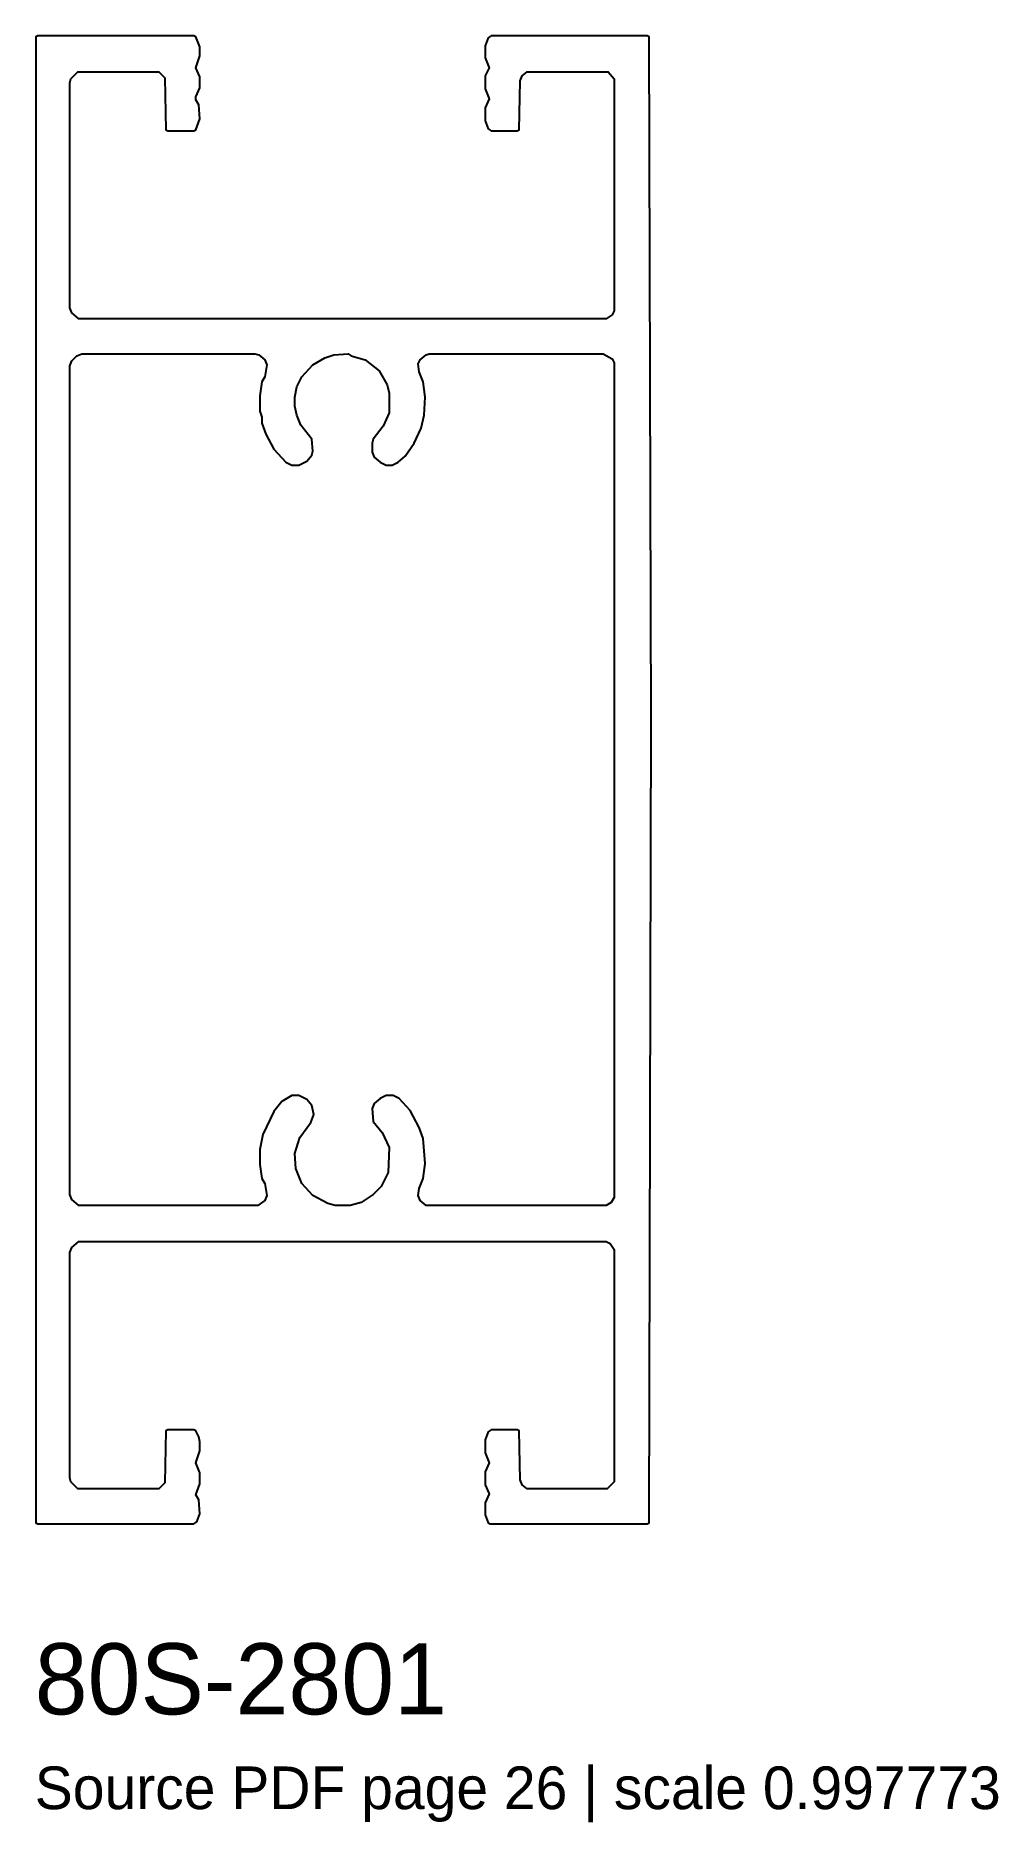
# Model space of a CAD drawing. Header units: millimetres. Extents: x 0 to 40.7, y -12.6 to 62.9.
import ezdxf

# ---------------------------------------------------------------- set-up
doc = ezdxf.new("R2010")
doc.units = ezdxf.units.MM
doc.layers.add('INFO', color=7, linetype='Continuous')
doc.layers.add('PROFILE', color=7, linetype='Continuous')

msp = doc.modelspace()

# ---------------------------------------------------------------- linework, layer by layer
at = {"layer": 'PROFILE'}
for points in [[(0.127, 62.852), (0.042, 62.809), (0.042, 0.084), (0.127, 0.042), (6.716, 0.042), (6.843, 0.127), (6.969, 0.465), (6.927, 1.056), (6.8, 1.267), (6.969, 1.732), (6.969, 2.196), (6.8, 2.619), (6.969, 3.126), (6.969, 3.506), (6.927, 3.717), (6.8, 3.97), (6.716, 4.013), (5.618, 4.013), (5.533, 3.97), (5.491, 1.774), (5.238, 1.521), (1.816, 1.521), (1.521, 1.816), (1.478, 1.985), (1.478, 11.489), (1.563, 11.7), (1.859, 11.954), (24.118, 11.954), (24.287, 11.869), (24.456, 11.616), (24.456, 1.816), (24.161, 1.521), (20.782, 1.521), (20.57, 1.69), (20.486, 1.901), (20.444, 3.97), (20.359, 4.013), (19.261, 4.013), (19.134, 3.928), (19.008, 3.59), (19.008, 3.041), (19.177, 2.619), (19.008, 2.239), (19.008, 1.69), (19.177, 1.309), (19.008, 0.929), (19.008, 0.422), (19.134, 0.084), (19.219, 0.042), (25.85, 0.042), (25.935, 0.084), (26.019, 33.918), (25.935, 62.809), (25.85, 62.852), (19.261, 62.852), (19.134, 62.767), (19.008, 62.429), (19.008, 61.922), (19.177, 61.5), (19.008, 61.162), (19.008, 60.613), (19.177, 60.191), (19.008, 59.81), (19.008, 59.261), (19.134, 58.923), (19.261, 58.839), (20.359, 58.839), (20.444, 58.881), (20.486, 60.951), (20.57, 61.162), (20.782, 61.331), (24.203, 61.331), (24.456, 61.035), (24.456, 51.236), (24.372, 51.067), (24.118, 50.898), (1.859, 50.898), (1.563, 51.151), (1.478, 51.363), (1.478, 60.866), (1.521, 61.035), (1.816, 61.331), (5.238, 61.331), (5.491, 61.078), (5.533, 58.881), (5.618, 58.839), (6.716, 58.839), (6.8, 58.881), (6.969, 59.346), (6.927, 59.937), (6.8, 60.148), (6.8, 60.275), (6.969, 60.655), (6.969, 61.12), (6.8, 61.5), (6.969, 62.007), (6.969, 62.387), (6.8, 62.809), (6.716, 62.852)], [(1.774, 49.335), (1.985, 49.42), (9.293, 49.42), (9.462, 49.377), (9.715, 49.166), (9.799, 48.955), (9.715, 48.448), (9.588, 48.237), (9.504, 47.646), (9.504, 47.012), (9.588, 46.759), (9.588, 46.505), (9.757, 46.041), (10.095, 45.407), (10.602, 44.858), (10.855, 44.731), (11.151, 44.731), (11.489, 44.9), (11.7, 45.154), (11.742, 45.322), (11.7, 45.829), (11.236, 46.421), (11.067, 46.843), (10.982, 47.223), (10.982, 47.603), (11.067, 48.026), (11.278, 48.448), (11.742, 48.955), (12.249, 49.251), (12.629, 49.377), (13.221, 49.42), (13.348, 49.335), (13.939, 49.166), (14.53, 48.702), (14.868, 48.11), (14.953, 47.772), (14.953, 46.928), (14.699, 46.378), (14.277, 45.829), (14.235, 45.66), (14.235, 45.28), (14.319, 45.069), (14.572, 44.858), (14.826, 44.731), (15.079, 44.731), (15.333, 44.858), (15.628, 45.111), (16.009, 45.66), (16.304, 46.294), (16.431, 46.843), (16.473, 47.603), (16.389, 48.237), (16.22, 48.659), (16.178, 48.997), (16.262, 49.166), (16.515, 49.377), (16.642, 49.42), (23.992, 49.42), (24.372, 49.208), (24.456, 49.04), (24.456, 13.812), (24.33, 13.601), (24.118, 13.474), (16.515, 13.474), (16.262, 13.685), (16.178, 13.897), (16.22, 14.192), (16.389, 14.615), (16.473, 15.248), (16.389, 16.304), (16.22, 16.769), (15.84, 17.487), (15.375, 17.994), (15.122, 18.121), (14.826, 18.121), (14.572, 17.994), (14.319, 17.783), (14.235, 17.571), (14.277, 17.022), (14.657, 16.558), (14.953, 15.924), (14.91, 14.868), (14.615, 14.277), (14.277, 13.939), (13.77, 13.601), (13.305, 13.474), (12.672, 13.474), (12.376, 13.559), (11.742, 13.897), (11.278, 14.404), (11.024, 15.037), (10.982, 15.671), (11.193, 16.347), (11.658, 16.98), (11.785, 17.318), (11.7, 17.698), (11.489, 17.952), (11.151, 18.121), (10.855, 18.121), (10.433, 17.867), (10.095, 17.445), (9.631, 16.473), (9.504, 15.84), (9.504, 15.206), (9.588, 14.615), (9.715, 14.404), (9.799, 13.897), (9.715, 13.685), (9.419, 13.474), (1.859, 13.474), (1.563, 13.728), (1.478, 13.939), (1.478, 48.913), (1.563, 49.124)]]:
    msp.add_lwpolyline(points, close=True, dxfattribs=at)

# ---------------------------------------------------------------- texts
at = {"layer": 'INFO'}
for s, height, p in [('80S-2801', 3, (0, -8)), ('Source PDF page 26 | scale 0.997773', 1.8, (0, -12))]:
    msp.add_text(s, height=height, dxfattribs=at).set_placement(p)

doc.saveas('drawing.dxf')
